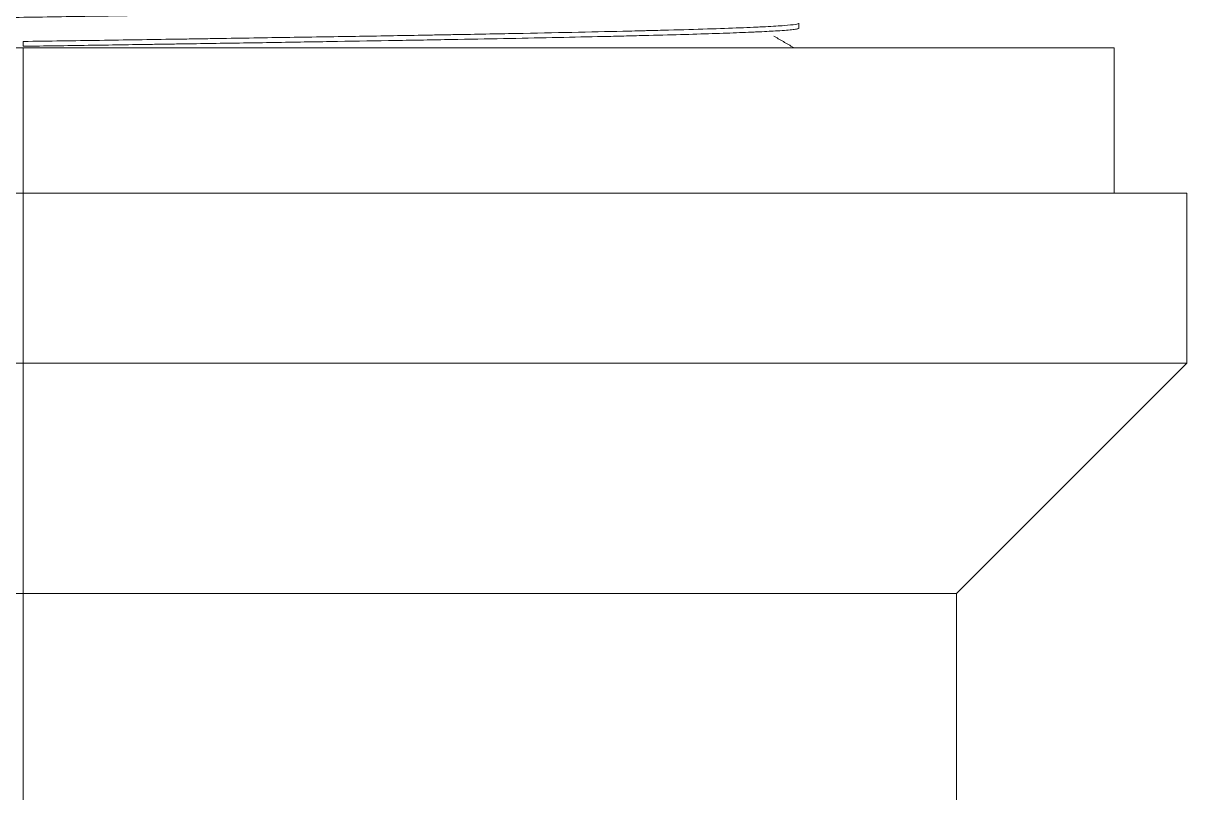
# Model space of a CAD drawing. Header units: millimetres. Extents: x 13295 to 13889, y -332 to 508.
# Drawn here: x 13793.83 to 13817.83, y -78.76 to -62.89 of the extents above; entities that cross this region are included whole.
import ezdxf

# ---------------------------------------------------------------- set-up
doc = ezdxf.new("R2010")
doc.units = ezdxf.units.MM

msp = doc.modelspace()

# ---------------------------------------------------------------- linework, layer by layer
at = {"linetype": 'Continuous', "lineweight": 18}
for p, q in [((13809.834, -62.995), (13809.834, -62.895)), ((13793.834, -63.401), (13771.334, -63.401)), ((13793.834, -63.401), (13816.334, -63.401)), ((13816.334, -66.401), (13816.334, -63.401)), ((13793.834, -66.401), (13769.834, -66.401)), ((13793.834, -66.401), (13817.834, -66.401)), ((13817.834, -69.901), (13817.834, -66.401)), ((13793.834, -69.901), (13769.834, -69.901)), ((13793.834, -69.901), (13817.834, -69.901)), ((13813.084, -74.651), (13817.834, -69.901)), ((13793.834, -74.651), (13774.584, -74.651)), ((13793.834, -74.651), (13813.084, -74.651)), ((13813.084, -89.401), (13813.084, -74.651))]:
    msp.add_line(p, q, dxfattribs=at)
at = {"linetype": 'Continuous', "lineweight": 13}
for p, q in [((13793.834, -63.369), (13793.834, -63.27)), ((13793.834, -66.401), (13793.834, -63.401)), ((13793.834, -66.401), (13793.834, -69.901)), ((13793.834, -69.901), (13793.834, -74.651)), ((13793.834, -89.401), (13793.834, -74.651))]:
    msp.add_line(p, q, dxfattribs=at)
at = {"linetype": 'Continuous', "lineweight": 18}
for points, knots in [([(13777.934, -63.147), (13777.934, -63.139), (13777.96, -63.131), (13778.024, -63.121), (13778.039, -63.119), (13778.063, -63.116), (13778.072, -63.115), (13778.089, -63.113), (13778.136, -63.108), (13778.192, -63.103), (13778.345, -63.092), (13778.598, -63.076), (13778.948, -63.061), (13779.247, -63.049), (13779.353, -63.045), (13779.493, -63.04), (13779.521, -63.039), (13779.579, -63.037), (13779.608, -63.036), (13779.697, -63.033), (13779.757, -63.031), (13780.066, -63.021), (13780.334, -63.013), (13780.91, -62.998), (13781.219, -62.99), (13781.877, -62.975), (13782.226, -62.967), (13782.643, -62.958), (13782.69, -62.957), (13782.784, -62.956), (13782.831, -62.955), (13782.974, -62.952), (13783.261, -62.946), (13783.557, -62.94), (13784.16, -62.928), (13784.993, -62.912), (13785.883, -62.897), (13786.572, -62.885), (13786.805, -62.881), (13787.101, -62.876), (13787.161, -62.875), (13787.28, -62.873), (13787.459, -62.871), (13787.639, -62.868), (13788.243, -62.858), (13788.732, -62.85), (13789.723, -62.834), (13790.225, -62.826), (13791.243, -62.811), (13791.758, -62.803), (13792.346, -62.794), (13792.411, -62.793), (13792.542, -62.791), (13792.737, -62.788), (13793.194, -62.782), (13793.584, -62.776), (13794.362, -62.764), (13794.88, -62.756), (13795.91, -62.74), (13796.423, -62.732), (13797.063, -62.723), (13797.19, -62.721), (13797.446, -62.717), (13797.573, -62.715), (13797.955, -62.709), (13798.207, -62.705), (13798.955, -62.694), (13799.444, -62.686), (13800.4, -62.671), (13800.868, -62.663), (13801.555, -62.651), (13801.782, -62.647), (13802.117, -62.641), (13802.284, -62.638), (13802.45, -62.635), (13802.56, -62.633), (13802.614, -62.632), (13803.105, -62.623), (13803.523, -62.615), (13804.325, -62.6), (13804.708, -62.592), (13805.441, -62.577), (13805.79, -62.569), (13806.204, -62.559), (13806.286, -62.557), (13806.447, -62.553), (13806.527, -62.551), (13806.761, -62.545), (13806.911, -62.541), (13807.345, -62.529), (13807.878, -62.514), (13808.321, -62.499), (13808.62, -62.487), (13808.714, -62.483), (13808.846, -62.477), (13808.889, -62.475), (13808.95, -62.472), (13808.971, -62.471), (13809.01, -62.469), (13809.03, -62.468), (13809.201, -62.459), (13809.327, -62.451), (13809.529, -62.436), (13809.606, -62.428), (13809.708, -62.413), (13809.734, -62.405), (13809.734, -62.397)], [0, 0, 0, 0, 0.03125, 0.03125, 0.039062, 0.039062, 0.042969, 0.042969, 0.046875, 0.0625, 0.0625, 0.09375, 0.125, 0.125, 0.140625, 0.140625, 0.144531, 0.144531, 0.148437, 0.148437, 0.15625, 0.15625, 0.1875, 0.1875, 0.21875, 0.21875, 0.25, 0.25, 0.253906, 0.253906, 0.257812, 0.257812, 0.265625, 0.28125, 0.28125, 0.3125, 0.34375, 0.34375, 0.359375, 0.359375, 0.363281, 0.363281, 0.367187, 0.375, 0.375, 0.40625, 0.40625, 0.4375, 0.4375, 0.46875, 0.46875, 0.472656, 0.472656, 0.476562, 0.484375, 0.5, 0.5, 0.53125, 0.53125, 0.5625, 0.5625, 0.570312, 0.570312, 0.578125, 0.578125, 0.59375, 0.59375, 0.625, 0.625, 0.65625, 0.65625, 0.671875, 0.671875, 0.679687, 0.683594, 0.683594, 0.6875, 0.6875, 0.71875, 0.71875, 0.75, 0.75, 0.78125, 0.78125, 0.789062, 0.789062, 0.796875, 0.796875, 0.8125, 0.8125, 0.84375, 0.875, 0.875, 0.890625, 0.890625, 0.898437, 0.898437, 0.902344, 0.902344, 0.90625, 0.90625, 0.9375, 0.9375, 0.96875, 0.96875, 1, 1, 1, 1]), ([(13809.834, -62.895), (13809.834, -62.895), (13809.834, -62.895), (13809.834, -62.903), (13809.808, -62.911), (13809.705, -62.926), (13809.629, -62.934), (13809.426, -62.95), (13809.299, -62.958), (13809.108, -62.968), (13809.068, -62.969), (13808.986, -62.973), (13808.857, -62.979), (13808.715, -62.985), (13808.415, -62.997), (13808.192, -63.004), (13807.702, -63.02), (13807.434, -63.028), (13806.998, -63.04), (13806.847, -63.043), (13806.651, -63.048), (13806.612, -63.049), (13806.532, -63.051), (13806.492, -63.052), (13806.37, -63.055), (13806.288, -63.057), (13805.871, -63.067), (13805.52, -63.075), (13804.783, -63.09), (13804.398, -63.098), (13803.592, -63.113), (13803.171, -63.121), (13802.624, -63.131), (13802.513, -63.133), (13802.291, -63.137), (13801.955, -63.143), (13801.613, -63.149), (13800.922, -63.161), (13800.451, -63.168), (13799.489, -63.184), (13798.998, -63.191), (13798.246, -63.203), (13797.993, -63.207), (13797.673, -63.212), (13797.609, -63.213), (13797.48, -63.215), (13797.288, -63.218), (13797.095, -63.221), (13796.45, -63.231), (13795.931, -63.239), (13794.887, -63.255), (13794.362, -63.262), (13793.834, -63.27)], [0, 0, 0, 0, 0.000156, 0.000156, 0.062646, 0.062646, 0.125137, 0.125137, 0.187627, 0.187627, 0.20325, 0.20325, 0.218872, 0.250117, 0.250117, 0.312607, 0.312607, 0.375098, 0.375098, 0.406343, 0.406343, 0.414154, 0.414154, 0.421965, 0.421965, 0.437588, 0.437588, 0.500078, 0.500078, 0.562568, 0.562568, 0.625059, 0.625059, 0.640681, 0.640681, 0.656304, 0.687549, 0.687549, 0.750039, 0.750039, 0.812529, 0.812529, 0.843774, 0.843774, 0.851586, 0.851586, 0.859397, 0.87502, 0.87502, 0.93751, 0.93751, 1, 1, 1, 1]), ([(13793.834, -63.369), (13794.282, -63.363), (13795.175, -63.349), (13796.06, -63.336), (13796.611, -63.328), (13796.776, -63.325), (13796.941, -63.323), (13797.051, -63.321), (13797.106, -63.32), (13797.379, -63.316), (13797.597, -63.313), (13798.243, -63.303), (13798.668, -63.297), (13799.503, -63.283), (13799.914, -63.276), (13800.723, -63.263), (13801.121, -63.256), (13801.61, -63.248), (13801.756, -63.246), (13801.901, -63.243), (13801.997, -63.242), (13802.045, -63.241), (13802.285, -63.237), (13802.474, -63.233), (13803.031, -63.224), (13803.39, -63.217), (13804.085, -63.204), (13804.421, -63.197), (13805.068, -63.184), (13805.379, -63.177), (13805.828, -63.167), (13805.975, -63.164), (13806.19, -63.159), (13806.261, -63.157), (13806.401, -63.154), (13806.47, -63.152), (13806.808, -63.144), (13807.063, -63.137), (13807.541, -63.124), (13807.763, -63.118), (13808.178, -63.104), (13808.369, -63.098), (13808.632, -63.087), (13808.715, -63.084), (13808.834, -63.079), (13808.873, -63.077), (13808.948, -63.074), (13808.984, -63.072), (13809.16, -63.064), (13809.283, -63.058), (13809.388, -63.051)], [0, 0, 0, 0, 0.0625, 0.125, 0.125, 0.140625, 0.148437, 0.148437, 0.15625, 0.15625, 0.1875, 0.1875, 0.25, 0.25, 0.3125, 0.3125, 0.375, 0.375, 0.390625, 0.398437, 0.398437, 0.40625, 0.40625, 0.4375, 0.4375, 0.5, 0.5, 0.5625, 0.5625, 0.625, 0.625, 0.65625, 0.65625, 0.671875, 0.671875, 0.6875, 0.6875, 0.75, 0.75, 0.8125, 0.8125, 0.875, 0.875, 0.90625, 0.90625, 0.921875, 0.921875, 0.9375, 0.9375, 1, 1, 1, 1]), ([(13809.388, -63.051), (13809.531, -63.042), (13809.639, -63.033), (13809.75, -63.019), (13809.779, -63.015), (13809.809, -63.008), (13809.817, -63.006), (13809.825, -63.002), (13809.827, -63.001), (13809.831, -62.999), (13809.833, -62.997), (13809.834, -62.995), (13809.834, -62.995)], [0, 0, 0, 0, 0.480251, 0.480251, 0.720377, 0.720377, 0.840439, 0.840439, 0.900471, 0.900471, 0.960502, 1, 1, 1, 1])]:
    msp.add_open_spline(points, degree=3, knots=knots, dxfattribs=at)
msp.add_open_spline([(13809.735, -63.402), (13809.526, -63.281), (13809.318, -63.161)], degree=2, dxfattribs=at)

doc.saveas('drawing.dxf')
